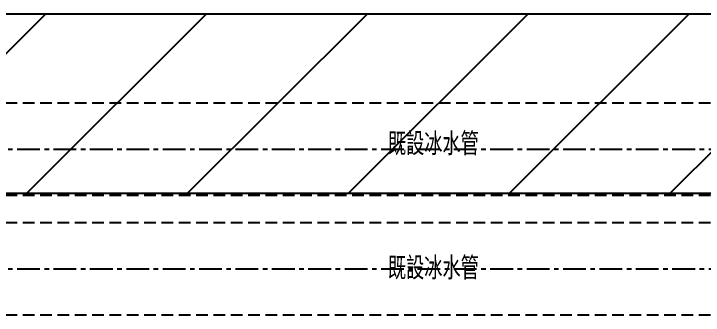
# Model space of a CAD drawing. Extents: x -181672 to 290600, y -29000 to 395522.
# Drawn here: x 9586 to 13375, y 30404 to 32063 of the extents above; entities that cross this region are included whole.
import ezdxf

# ---------------------------------------------------------------- set-up
doc = ezdxf.new("R2010")
doc.units = 0
doc.header["$LTSCALE"] = 10
doc.linetypes.add('XFM7P20PCW$0$CENTER', pattern=[2, 1.25, -0.25, 0.25, -0.25])
doc.linetypes.add('XFM7P20PCW$0$HIDDEN', pattern=[9.525, 6.35, -3.175])
doc.layers.add('XFM7P20PCW$0$P-PCWR-20.7-P', color=252, linetype='Continuous')
doc.layers.add('XFM7P20PCW$0$U-PCW-TXT', color=252, linetype='Continuous')
doc.styles.add('XFM7P20PCW$0$aa-txt', font='isocp.shx', dxfattribs={"bigfont": 'chineset'})

# ---------------------------------------------------------------- blocks, each defined once
blk = doc.blocks.new('XFM7P20PCW')
at = {"layer": 'XFM7P20PCW$0$P-PCWR-20.7-P', "color": 253, "linetype": 'XFM7P20PCW$0$HIDDEN'}
for p, q in [((21129.58008, 31569.9035), (1194.01116, 31569.9035)), ((21129.58008, 31061.9035), (1194.01116, 31061.9035)), ((21129.58008, 30911.9035), (1194.01116, 30911.9035)), ((21129.58008, 30403.9035), (1194.01116, 30403.9035))]:
    blk.add_line(p, q, dxfattribs=at)
at = {"layer": 'XFM7P20PCW$0$P-PCWR-20.7-P', "color": 1, "linetype": 'XFM7P20PCW$0$CENTER', "ltscale": 10}
for p, q in [((21129.58008, 31315.9035), (1194.01116, 31315.9035)), ((21129.58008, 30657.9035), (1194.01116, 30657.9035))]:
    blk.add_line(p, q, dxfattribs=at)
at = {"layer": 'XFM7P20PCW$0$U-PCW-TXT', "style": 'XFM7P20PCW$0$aa-txt', "width": 0.8}
for p in [(11641.41705, 31284.15581), (11641.41705, 30600.40625)]:
    blk.add_text('既設冰水管', height=124.999975, dxfattribs=at).set_placement(p)
blk = doc.blocks.new('XFM7Q20PCW-200K')
h = blk.add_hatch()
h.set_pattern_fill('ANSI31', color=256, scale=5000)
h.set_pattern_definition([(45, (5e-11, -7750.94), (-441.942, 441.942), [])])
h.paths.add_polyline_path([(155.3, 32062.5), (14152.5, 32062.5), (14152.5, 31072.9), (155.3, 31072.9)])
blk.add_lwpolyline([(155.3, 32062.5), (14152.5, 32062.5), (14152.5, 31072.9), (155.3, 31072.9)], close=True)

msp = doc.modelspace()

# ---------------------------------------------------------------- block references
for name in ['XFM7P20PCW', 'XFM7Q20PCW-200K']:
    msp.add_blockref(name, (0, 0))

doc.saveas('drawing.dxf')
